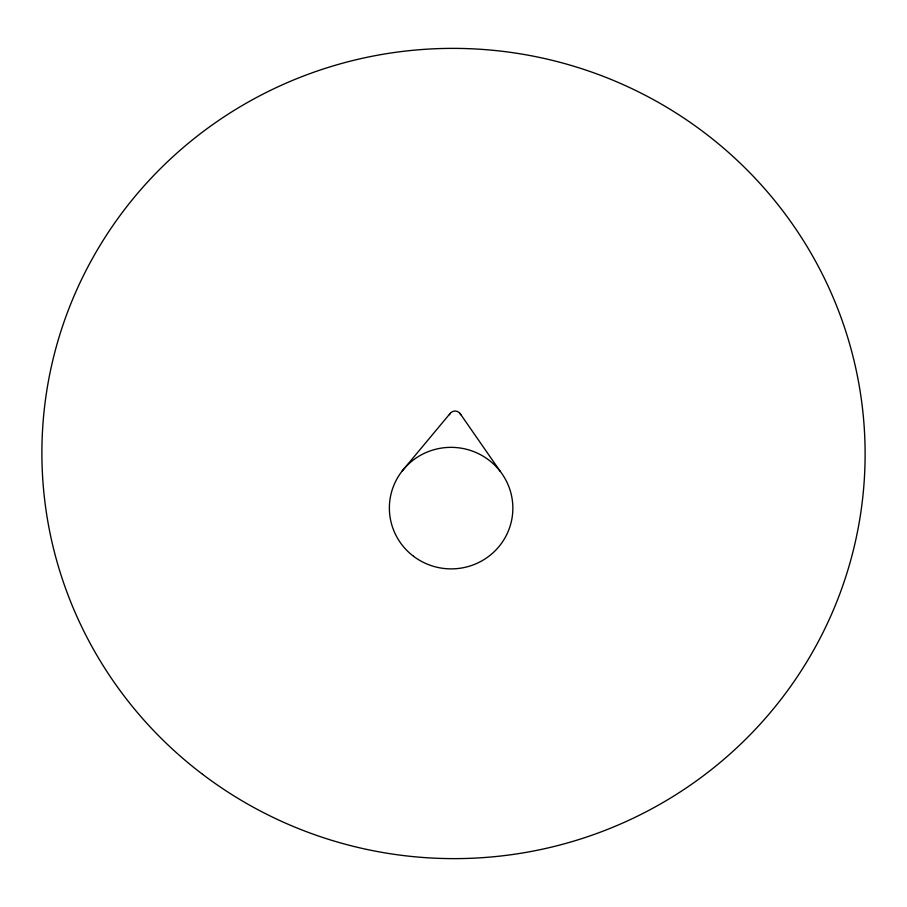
<?xml version="1.0" encoding="UTF-8"?>
<svg xmlns="http://www.w3.org/2000/svg" width="907" height="907" viewBox="0 0 907 907"><rect width="100%" height="100%" fill="white"/><g stroke="black" fill="none" stroke-linecap="round" stroke-linejoin="round"><path stroke-width="1.36" d="M402.175 471.005L450.201 413.377M459.996 413.399L500.142 471.243M449.384 414.748A6.179 6.077 2.5 0 1 460.801 414.771M413.479 556.24A61.744 60.769 2.5 0 0 512.319 516.196A61.744 60.769 2.5 0 0 427.548 451.913A61.744 60.769 2.5 0 0 413.479 556.24M202.578 774.306A411.631 405.123 2.5 0 0 861.537 507.364A411.631 405.123 2.5 0 0 296.385 78.83A411.631 405.123 2.5 0 0 202.578 774.306"/></g></svg>
